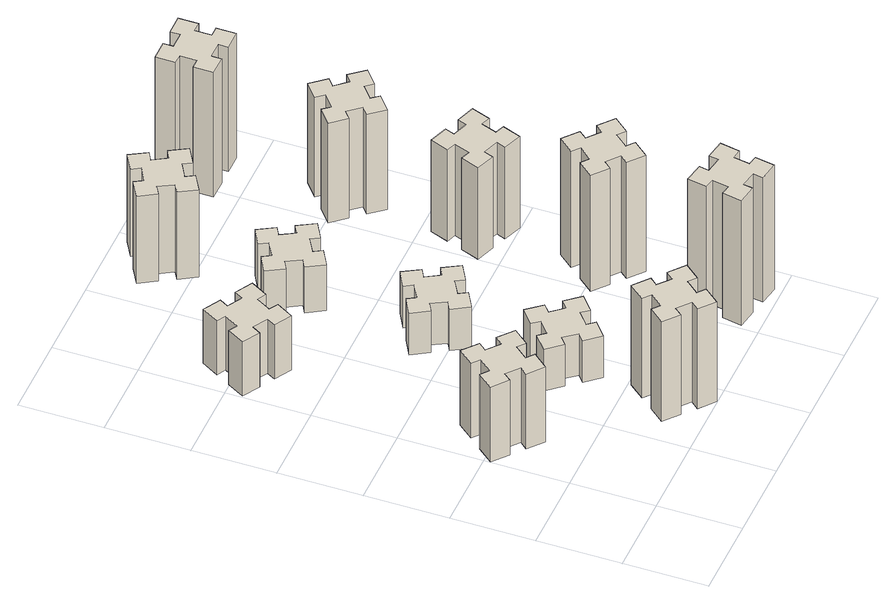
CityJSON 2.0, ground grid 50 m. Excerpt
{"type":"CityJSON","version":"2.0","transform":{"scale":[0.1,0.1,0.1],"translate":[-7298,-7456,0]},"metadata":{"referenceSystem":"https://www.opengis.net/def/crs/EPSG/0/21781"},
"CityObjects":{
"building1":{"type":"Building","attributes":{"class":"1000","function":"1000","usage":"1000","yearOfConstruction":2016,"roofType":"1000","measuredHeight":54,"storeysAboveGround":30,"storeysBelowGround":0},"geometry":[{"type":"Solid","lod":"1","boundaries":[[[[0,1,2,3,4,5,6,7,8,9,10,11,12,13,14,15,16,17,18,19]],[[17,16,20,21]],[[16,15,22,20]],[[15,14,23,22]],[[14,13,24,23]],[[13,12,25,24]],[[12,11,26,25]],[[11,10,27,26]],[[10,9,28,27]],[[9,8,29,28]],[[8,7,30,29]],[[7,6,31,30]],[[6,5,32,31]],[[5,4,33,32]],[[4,3,34,33]],[[3,2,35,34]],[[2,1,36,35]],[[1,0,37,36]],[[0,19,38,37]],[[19,18,39,38]],[[18,17,21,39]],[[24,25,26,27,28,29,30,31,32,33,34,35,36,37,38,39,21,20,22,23]]]]}]},
"building2":{"type":"Building","attributes":{"class":"1000","function":"1000","usage":"1000","yearOfConstruction":2016,"roofType":"1000","measuredHeight":72,"storeysAboveGround":30,"storeysBelowGround":0},"geometry":[{"type":"Solid","lod":"1","boundaries":[[[[40,41,42,43,44,45,46,47,48,49,50,51,52,53,54,55,56,57,58,59]],[[57,56,60,61]],[[56,55,62,60]],[[55,54,63,62]],[[54,53,64,63]],[[53,52,65,64]],[[52,51,66,65]],[[51,50,67,66]],[[50,49,68,67]],[[49,48,69,68]],[[48,47,70,69]],[[47,46,71,70]],[[46,45,72,71]],[[45,44,73,72]],[[44,43,74,73]],[[43,42,75,74]],[[42,41,76,75]],[[41,40,77,76]],[[40,59,78,77]],[[59,58,79,78]],[[58,57,61,79]],[[64,65,66,67,68,69,70,71,72,73,74,75,76,77,78,79,61,60,62,63]]]]}]},
"building3":{"type":"Building","attributes":{"class":"1000","function":"1000","usage":"1000","yearOfConstruction":2016,"roofType":"1000","measuredHeight":39,"storeysAboveGround":30,"storeysBelowGround":0},"geometry":[{"type":"Solid","lod":"1","boundaries":[[[[80,81,82,83,84,85,86,87,88,89,90,91,92,93,94,95,96,97,98,99]],[[97,96,100,101]],[[96,95,102,100]],[[95,94,103,102]],[[94,93,104,103]],[[93,92,105,104]],[[92,91,106,105]],[[91,90,107,106]],[[90,89,108,107]],[[89,88,109,108]],[[88,87,110,109]],[[87,86,111,110]],[[86,85,112,111]],[[85,84,113,112]],[[84,83,114,113]],[[83,82,115,114]],[[82,81,116,115]],[[81,80,117,116]],[[80,99,118,117]],[[99,98,119,118]],[[98,97,101,119]],[[104,105,106,107,108,109,110,111,112,113,114,115,116,117,118,119,101,100,102,103]]]]}]},
"building4":{"type":"Building","attributes":{"class":"1000","function":"1000","usage":"1000","yearOfConstruction":2016,"roofType":"1000","measuredHeight":30,"storeysAboveGround":30,"storeysBelowGround":0},"geometry":[{"type":"Solid","lod":"1","boundaries":[[[[120,121,122,123,124,125,126,127,128,129,130,131,132,133,134,135,136,137,138,139]],[[137,136,140,141]],[[136,135,142,140]],[[135,134,143,142]],[[134,133,144,143]],[[133,132,145,144]],[[132,131,146,145]],[[131,130,147,146]],[[130,129,148,147]],[[129,128,149,148]],[[128,127,150,149]],[[127,126,151,150]],[[126,125,152,151]],[[125,124,153,152]],[[124,123,154,153]],[[123,122,155,154]],[[122,121,156,155]],[[121,120,157,156]],[[120,139,158,157]],[[139,138,159,158]],[[138,137,141,159]],[[144,145,146,147,148,149,150,151,152,153,154,155,156,157,158,159,141,140,142,143]]]]}]},
"building5":{"type":"Building","attributes":{"class":"1000","function":"1000","usage":"1000","yearOfConstruction":2016,"roofType":"1000","measuredHeight":30,"storeysAboveGround":30,"storeysBelowGround":0},"geometry":[{"type":"Solid","lod":"1","boundaries":[[[[160,161,162,163,164,165,166,167,168,169,170,171,172,173,174,175,176,177,178,179]],[[177,176,180,181]],[[176,175,182,180]],[[175,174,183,182]],[[174,173,184,183]],[[173,172,185,184]],[[172,171,186,185]],[[171,170,187,186]],[[170,169,188,187]],[[169,168,189,188]],[[168,167,190,189]],[[167,166,191,190]],[[166,165,192,191]],[[165,164,193,192]],[[164,163,194,193]],[[163,162,195,194]],[[162,161,196,195]],[[161,160,197,196]],[[160,179,198,197]],[[179,178,199,198]],[[178,177,181,199]],[[184,185,186,187,188,189,190,191,192,193,194,195,196,197,198,199,181,180,182,183]]]]}]},
"building6":{"type":"Building","attributes":{"class":"1000","function":"1000","usage":"1000","yearOfConstruction":2016,"roofType":"1000","measuredHeight":33,"storeysAboveGround":30,"storeysBelowGround":0},"geometry":[{"type":"Solid","lod":"1","boundaries":[[[[200,201,202,203,204,205,206,207,208,209,210,211,212,213,214,215,216,217,218,219]],[[217,216,220,221]],[[216,215,222,220]],[[215,214,223,222]],[[214,213,224,223]],[[213,212,225,224]],[[212,211,226,225]],[[211,210,227,226]],[[210,209,228,227]],[[209,208,229,228]],[[208,207,230,229]],[[207,206,231,230]],[[206,205,232,231]],[[205,204,233,232]],[[204,203,234,233]],[[203,202,235,234]],[[202,201,236,235]],[[201,200,237,236]],[[200,219,238,237]],[[219,218,239,238]],[[218,217,221,239]],[[224,225,226,227,228,229,230,231,232,233,234,235,236,237,238,239,221,220,222,223]]]]}]},
"building7":{"type":"Building","attributes":{"class":"1000","function":"1000","usage":"1000","yearOfConstruction":2016,"roofType":"1000","measuredHeight":90,"storeysAboveGround":30,"storeysBelowGround":0},"geometry":[{"type":"Solid","lod":"1","boundaries":[[[[240,241,242,243,244,245,246,247,248,249,250,251,252,253,254,255,256,257,258,259]],[[257,256,260,261]],[[256,255,262,260]],[[255,254,263,262]],[[254,253,264,263]],[[253,252,265,264]],[[252,251,266,265]],[[251,250,267,266]],[[250,249,268,267]],[[249,248,269,268]],[[248,247,270,269]],[[247,246,271,270]],[[246,245,272,271]],[[245,244,273,272]],[[244,243,274,273]],[[243,242,275,274]],[[242,241,276,275]],[[241,240,277,276]],[[240,259,278,277]],[[259,258,279,278]],[[258,257,261,279]],[[264,265,266,267,268,269,270,271,272,273,274,275,276,277,278,279,261,260,262,263]]]]}]},
"building8":{"type":"Building","attributes":{"class":"1000","function":"1000","usage":"1000","yearOfConstruction":2016,"roofType":"1000","measuredHeight":63,"storeysAboveGround":30,"storeysBelowGround":0},"geometry":[{"type":"Solid","lod":"1","boundaries":[[[[280,281,282,283,284,285,286,287,288,289,290,291,292,293,294,295,296,297,298,299]],[[297,296,300,301]],[[296,295,302,300]],[[295,294,303,302]],[[294,293,304,303]],[[293,292,305,304]],[[292,291,306,305]],[[291,290,307,306]],[[290,289,308,307]],[[289,288,309,308]],[[288,287,310,309]],[[287,286,311,310]],[[286,285,312,311]],[[285,284,313,312]],[[284,283,314,313]],[[283,282,315,314]],[[282,281,316,315]],[[281,280,317,316]],[[280,299,318,317]],[[299,298,319,318]],[[298,297,301,319]],[[304,305,306,307,308,309,310,311,312,313,314,315,316,317,318,319,301,300,302,303]]]]}]},
"building9":{"type":"Building","attributes":{"class":"1000","function":"1000","usage":"1000","yearOfConstruction":2016,"roofType":"1000","measuredHeight":84,"storeysAboveGround":30,"storeysBelowGround":0},"geometry":[{"type":"Solid","lod":"1","boundaries":[[[[320,321,322,323,324,325,326,327,328,329,330,331,332,333,334,335,336,337,338,339]],[[337,336,340,341]],[[336,335,342,340]],[[335,334,343,342]],[[334,333,344,343]],[[333,332,345,344]],[[332,331,346,345]],[[331,330,347,346]],[[330,329,348,347]],[[329,328,349,348]],[[328,327,350,349]],[[327,326,351,350]],[[326,325,352,351]],[[325,324,353,352]],[[324,323,354,353]],[[323,322,355,354]],[[322,321,356,355]],[[321,320,357,356]],[[320,339,358,357]],[[339,338,359,358]],[[338,337,341,359]],[[344,345,346,347,348,349,350,351,352,353,354,355,356,357,358,359,341,340,342,343]]]]}]},
"building10":{"type":"Building","attributes":{"class":"1000","function":"1000","usage":"1000","yearOfConstruction":2016,"roofType":"1000","measuredHeight":66,"storeysAboveGround":30,"storeysBelowGround":0},"geometry":[{"type":"Solid","lod":"1","boundaries":[[[[360,361,362,363,364,365,366,367,368,369,370,371,372,373,374,375,376,377,378,379]],[[377,376,380,381]],[[376,375,382,380]],[[375,374,383,382]],[[374,373,384,383]],[[373,372,385,384]],[[372,371,386,385]],[[371,370,387,386]],[[370,369,388,387]],[[369,368,389,388]],[[368,367,390,389]],[[367,366,391,390]],[[366,365,392,391]],[[365,364,393,392]],[[364,363,394,393]],[[363,362,395,394]],[[362,361,396,395]],[[361,360,397,396]],[[360,379,398,397]],[[379,378,399,398]],[[378,377,381,399]],[[384,385,386,387,388,389,390,391,392,393,394,395,396,397,398,399,381,380,382,383]]]]}]},
"building11":{"type":"Building","attributes":{"class":"1000","function":"1000","usage":"1000","yearOfConstruction":2016,"roofType":"1000","measuredHeight":72,"storeysAboveGround":30,"storeysBelowGround":0},"geometry":[{"type":"Solid","lod":"1","boundaries":[[[[400,401,402,403,404,405,406,407,408,409,410,411,412,413,414,415,416,417,418,419]],[[417,416,420,421]],[[416,415,422,420]],[[415,414,423,422]],[[414,413,424,423]],[[413,412,425,424]],[[412,411,426,425]],[[411,410,427,426]],[[410,409,428,427]],[[409,408,429,428]],[[408,407,430,429]],[[407,406,431,430]],[[406,405,432,431]],[[405,404,433,432]],[[404,403,434,433]],[[403,402,435,434]],[[402,401,436,435]],[[401,400,437,436]],[[400,419,438,437]],[[419,418,439,438]],[[418,417,421,439]],[[424,425,426,427,428,429,430,431,432,433,434,435,436,437,438,439,421,420,422,423]]]]}]},
"building12":{"type":"Building","attributes":{"class":"1000","function":"1000","usage":"1000","yearOfConstruction":2016,"roofType":"1000","measuredHeight":90,"storeysAboveGround":30,"storeysBelowGround":0},"geometry":[{"type":"Solid","lod":"1","boundaries":[[[[440,441,442,443,444,445,446,447,448,449,450,451,452,453,454,455,456,457,458,459]],[[457,456,460,461]],[[456,455,462,460]],[[455,454,463,462]],[[454,453,464,463]],[[453,452,465,464]],[[452,451,466,465]],[[451,450,467,466]],[[450,449,468,467]],[[449,448,469,468]],[[448,447,470,469]],[[447,446,471,470]],[[446,445,472,471]],[[445,444,473,472]],[[444,443,474,473]],[[443,442,475,474]],[[442,441,476,475]],[[441,440,477,476]],[[440,459,478,477]],[[459,458,479,478]],[[458,457,461,479]],[[464,465,466,467,468,469,470,471,472,473,474,475,476,477,478,479,461,460,462,463]]]]}]}
},
"vertices":[
[136,933,0],[213,869,0],[174,823,0],[266,746,0],[343,838,0],[297,876,0],[362,953,0],[408,914,0],[485,1006,0],[393,1083,0],[354,1037,0],[278,1102,0],[316,1148,0],[224,1225,0],[147,1133,0],[193,1094,0],[129,1018,0],[83,1056,0],[6,964,0],[98,887,0],[129,1018,540],[83,1056,540],[193,1094,540],[147,1133,540],[224,1225,540],[316,1148,540],[278,1102,540],[354,1037,540],[393,1083,540],[485,1006,540],[408,914,540],[362,953,540],[297,876,540],[343,838,540],[266,746,540],[174,823,540],[213,869,540],[136,933,540],[98,887,540],[6,964,540],
[776,193,0],[853,129,0],[814,83,0],[906,6,0],[983,98,0],[937,136,0],[1002,213,0],[1048,174,0],[1125,266,0],[1033,343,0],[994,297,0],[918,362,0],[956,408,0],[864,485,0],[787,393,0],[833,354,0],[769,278,0],[723,316,0],[646,224,0],[738,147,0],[769,278,720],[723,316,720],[833,354,720],[787,393,720],[864,485,720],[956,408,720],[918,362,720],[994,297,720],[1033,343,720],[1125,266,720],[1048,174,720],[1002,213,720],[937,136,720],[983,98,720],[906,6,720],[814,83,720],[853,129,720],[776,193,720],[738,147,720],[646,224,720],
[316,2367,0],[366,2454,0],[418,2424,0],[478,2528,0],[374,2588,0],[344,2536,0],[257,2586,0],[287,2638,0],[183,2698,0],[123,2594,0],[175,2564,0],[125,2477,0],[73,2507,0],[13,2403,0],[117,2343,0],[147,2395,0],[234,2345,0],[204,2293,0],[308,2233,0],[368,2337,0],[234,2345,390],[204,2293,390],[147,2395,390],[117,2343,390],[13,2403,390],[73,2507,390],[125,2477,390],[175,2564,390],[123,2594,390],[183,2698,390],[287,2638,390],[257,2586,390],[344,2536,390],[374,2588,390],[478,2528,390],[418,2424,390],[366,2454,390],[316,2367,390],[368,2337,390],[308,2233,390],
[853,1002,0],[776,937,0],[738,983,0],[646,906,0],[723,814,0],[769,853,0],[833,776,0],[787,738,0],[864,646,0],[956,723,0],[918,769,0],[994,833,0],[1033,787,0],[1125,864,0],[1048,956,0],[1002,918,0],[937,994,0],[983,1033,0],[906,1125,0],[814,1048,0],[937,994,300],[983,1033,300],[1002,918,300],[1048,956,300],[1125,864,300],[1033,787,300],[994,833,300],[918,769,300],[956,723,300],[864,646,300],[787,738,300],[833,776,300],[769,853,300],[723,814,300],[646,906,300],[738,983,300],[776,937,300],[853,1002,300],[814,1048,300],[906,1125,300],
[765,1614,0],[815,1527,0],[763,1497,0],[823,1393,0],[927,1453,0],[897,1505,0],[984,1555,0],[1014,1503,0],[1118,1563,0],[1058,1667,0],[1006,1637,0],[956,1724,0],[1008,1754,0],[948,1858,0],[844,1798,0],[874,1746,0],[787,1696,0],[757,1748,0],[653,1688,0],[713,1584,0],[787,1696,300],[757,1748,300],[874,1746,300],[844,1798,300],[948,1858,300],[1008,1754,300],[956,1724,300],[1006,1637,300],[1058,1667,300],[1118,1563,300],[1014,1503,300],[984,1555,300],[897,1505,300],[927,1453,300],[823,1393,300],[763,1497,300],[815,1527,300],[765,1614,300],[713,1584,300],[653,1688,300],
[765,2454,0],[815,2367,0],[763,2337,0],[823,2233,0],[927,2293,0],[897,2345,0],[984,2395,0],[1014,2343,0],[1118,2403,0],[1058,2507,0],[1006,2477,0],[956,2564,0],[1008,2594,0],[948,2698,0],[844,2638,0],[874,2586,0],[787,2536,0],[757,2588,0],[653,2528,0],[713,2424,0],[787,2536,330],[757,2588,330],[874,2586,330],[844,2638,330],[948,2698,330],[1008,2594,330],[956,2564,330],[1006,2477,330],[1058,2507,330],[1118,2403,330],[1014,2343,330],[984,2395,330],[897,2345,330],[927,2293,330],[823,2233,330],[763,2337,330],[815,2367,330],[765,2454,330],[713,2424,330],[653,2528,330],
[1794,345,0],[1695,362,0],[1706,421,0],[1587,442,0],[1567,324,0],[1626,314,0],[1608,215,0],[1549,226,0],[1528,107,0],[1647,87,0],[1657,146,0],[1755,128,0],[1745,69,0],[1863,48,0],[1884,167,0],[1825,177,0],[1842,275,0],[1901,265,0],[1922,383,0],[1804,404,0],[1842,275,900],[1901,265,900],[1825,177,900],[1884,167,900],[1863,48,900],[1745,69,900],[1755,128,900],[1657,146,900],[1647,87,900],[1528,107,900],[1549,226,900],[1608,215,900],[1626,314,900],[1567,324,900],[1587,442,900],[1706,421,900],[1695,362,900],[1794,345,900],[1804,404,900],[1922,383,900],
[1006,3217,0],[956,3304,0],[1008,3334,0],[948,3438,0],[844,3378,0],[874,3326,0],[787,3276,0],[757,3328,0],[653,3268,0],[713,3164,0],[765,3194,0],[815,3107,0],[763,3077,0],[823,2973,0],[927,3033,0],[897,3085,0],[984,3135,0],[1014,3083,0],[1118,3143,0],[1058,3247,0],[984,3135,630],[1014,3083,630],[897,3085,630],[927,3033,630],[823,2973,630],[763,3077,630],[815,3107,630],[765,3194,630],[713,3164,630],[653,3268,630],[757,3328,630],[787,3276,630],[874,3326,630],[844,3378,630],[948,3438,630],[1008,3334,630],[956,3304,630],[1006,3217,630],[1058,3247,630],[1118,3143,630],
[1834,1037,0],[1758,1102,0],[1796,1148,0],[1704,1225,0],[1627,1133,0],[1673,1094,0],[1609,1018,0],[1563,1056,0],[1486,964,0],[1578,887,0],[1616,933,0],[1693,869,0],[1654,823,0],[1746,746,0],[1823,838,0],[1777,876,0],[1842,953,0],[1888,914,0],[1965,1006,0],[1873,1083,0],[1842,953,840],[1888,914,840],[1777,876,840],[1823,838,840],[1746,746,840],[1654,823,840],[1693,869,840],[1616,933,840],[1578,887,840],[1486,964,840],[1563,1056,840],[1609,1018,840],[1673,1094,840],[1627,1133,840],[1704,1225,840],[1796,1148,840],[1758,1102,840],[1834,1037,840],[1873,1083,840],[1965,1006,840],
[1810,1812,0],[1716,1846,0],[1737,1902,0],[1624,1943,0],[1583,1830,0],[1639,1810,0],[1605,1716,0],[1549,1737,0],[1507,1624,0],[1620,1583,0],[1641,1639,0],[1735,1605,0],[1714,1549,0],[1827,1507,0],[1868,1620,0],[1812,1641,0],[1846,1735,0],[1902,1714,0],[1943,1827,0],[1830,1868,0],[1846,1735,660],[1902,1714,660],[1812,1641,660],[1868,1620,660],[1827,1507,660],[1714,1549,660],[1735,1605,660],[1641,1639,660],[1620,1583,660],[1507,1624,660],[1549,1737,660],[1605,1716,660],[1639,1810,660],[1583,1830,660],[1624,1943,660],[1737,1902,660],[1716,1846,660],[1810,1812,660],[1830,1868,660],[1943,1827,660],
[1609,2433,0],[1673,2356,0],[1627,2318,0],[1704,2226,0],[1796,2303,0],[1758,2349,0],[1834,2413,0],[1873,2367,0],[1965,2444,0],[1888,2536,0],[1842,2498,0],[1777,2574,0],[1823,2613,0],[1746,2705,0],[1654,2628,0],[1693,2582,0],[1616,2517,0],[1578,2563,0],[1486,2486,0],[1563,2394,0],[1616,2517,720],[1578,2563,720],[1693,2582,720],[1654,2628,720],[1746,2705,720],[1823,2613,720],[1777,2574,720],[1842,2498,720],[1888,2536,720],[1965,2444,720],[1873,2367,720],[1834,2413,720],[1758,2349,720],[1796,2303,720],[1704,2226,720],[1627,2318,720],[1673,2356,720],[1609,2433,720],[1563,2394,720],[1486,2486,720],
[1575,3195,0],[1675,3195,0],[1675,3135,0],[1795,3135,0],[1795,3255,0],[1735,3255,0],[1735,3355,0],[1795,3355,0],[1795,3475,0],[1675,3475,0],[1675,3415,0],[1575,3415,0],[1575,3475,0],[1455,3475,0],[1455,3355,0],[1515,3355,0],[1515,3255,0],[1455,3255,0],[1455,3135,0],[1575,3135,0],[1515,3255,900],[1455,3255,900],[1515,3355,900],[1455,3355,900],[1455,3475,900],[1575,3475,900],[1575,3415,900],[1675,3415,900],[1675,3475,900],[1795,3475,900],[1795,3355,900],[1735,3355,900],[1735,3255,900],[1795,3255,900],[1795,3135,900],[1675,3135,900],[1675,3195,900],[1575,3195,900],[1575,3135,900],[1455,3135,900]
]}
